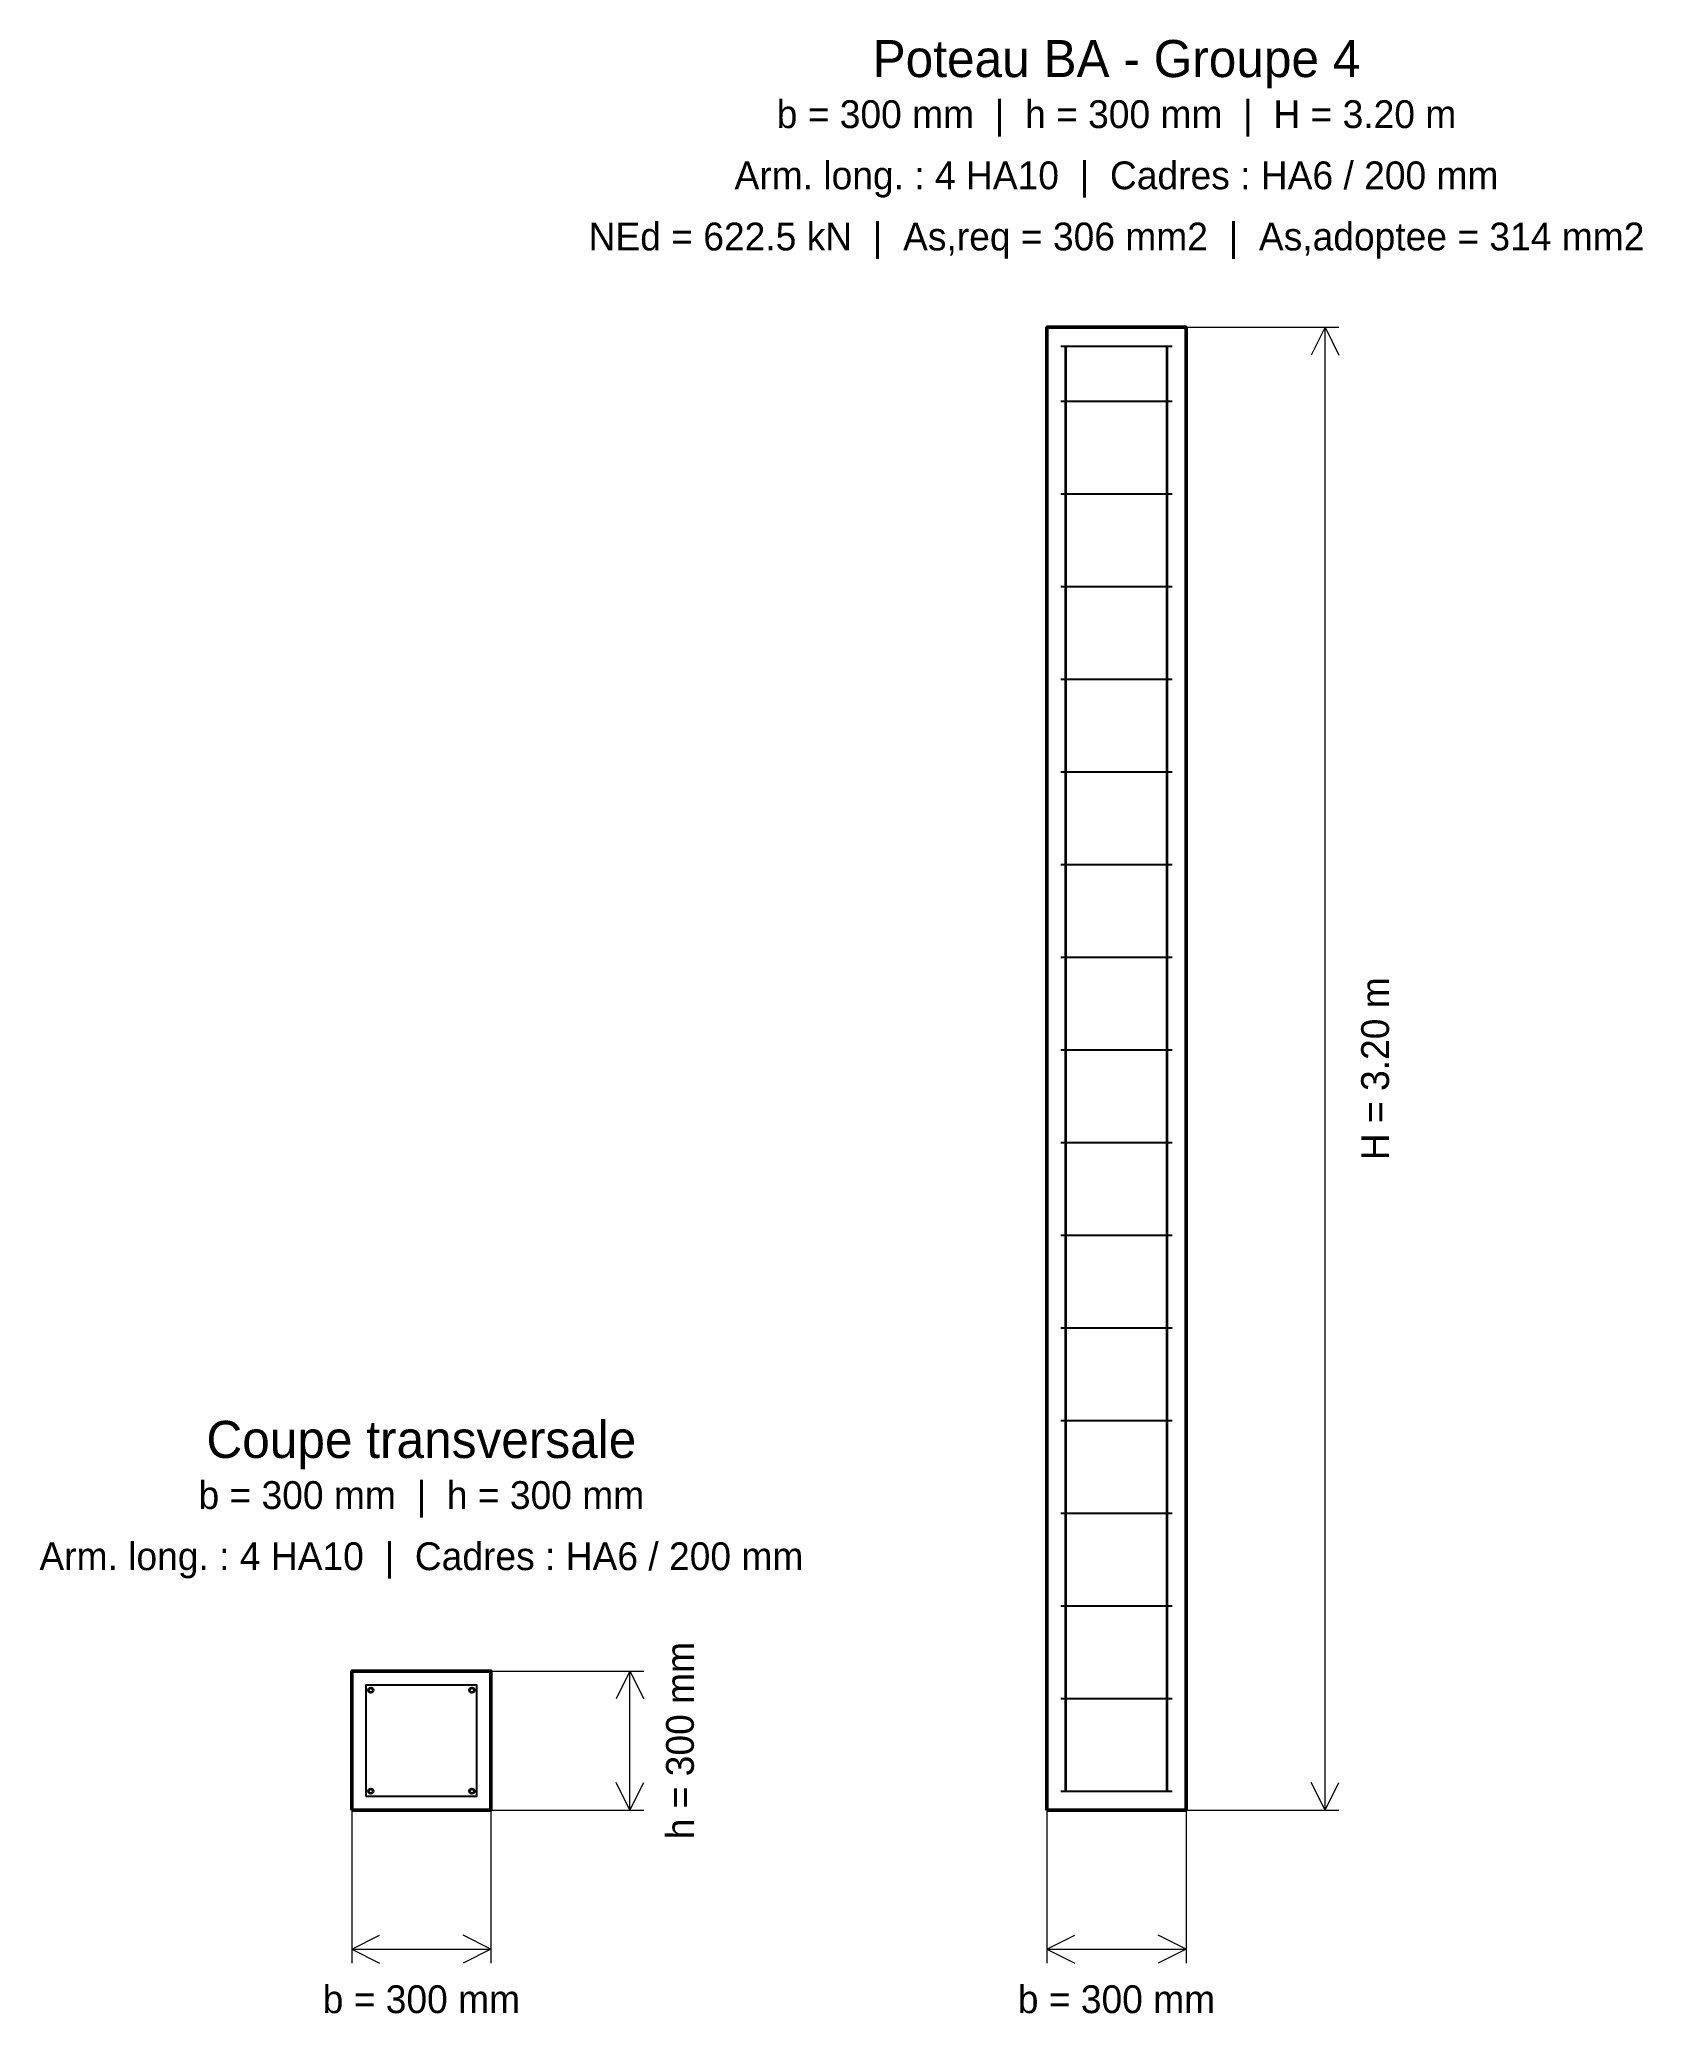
# Model space of a CAD drawing. Header units: millimetres. Extents: x -674 to 2785, y -439 to 3821.
import ezdxf
from ezdxf.enums import TextEntityAlignment as Align

# ---------------------------------------------------------------- set-up
doc = ezdxf.new("R2010")
doc.units = ezdxf.units.MM
for name, color, linetype, lineweight in [('ACIER_LONG', 1, 'Continuous', 35), ('BETON', 7, 'Continuous', 50), ('COTATIONS', 2, 'Continuous', 18), ('ETRIERS', 3, 'Continuous', 25), ('TEXTES', 4, 'Continuous', 18)]:
    doc.layers.add(name, color=color, linetype=linetype, lineweight=lineweight)

msp = doc.modelspace()

# ---------------------------------------------------------------- linework, layer by layer
at = {"layer": 'ACIER_LONG'}
for p, q in [((1541, 41), (1541, 3159)), ((1759, 41), (1759, 3159))]:
    msp.add_line(p, q, dxfattribs=at)
for centre in [(41, 259), (259, 259), (41, 41), (259, 41)]:
    msp.add_circle(centre, 5, dxfattribs=at)
at = {"layer": 'BETON'}
for points in [[(1500, 0), (1800, 0), (1800, 3200), (1500, 3200)], [(0, 0), (300, 0), (300, 300), (0, 300)]]:
    msp.add_lwpolyline(points, close=True, dxfattribs=at)
at = {"layer": 'COTATIONS'}
for p, q in [((1800, 3200), (2130, 3200)), ((2100, 3200), (2070, 3140)), ((2100, 0), (2100, 3200)), ((2100, 3200), (2130, 3140)), ((300, 300), (630, 300)), ((600, 300), (570, 240)), ((600, 0), (600, 300)), ((600, 300), (630, 240)), ((600, 0), (570, 60)), ((600, 0), (630, 60)), ((2100, 0), (2070, 60)), ((2100, 0), (2130, 60)), ((0, 0), (0, -330)), ((300, 0), (300, -330)), ((300, 0), (630, 0)), ((1500, 0), (1500, -330)), ((1800, 0), (2130, 0)), ((1800, 0), (1800, -330)), ((0, -300), (60, -270)), ((300, -300), (240, -270)), ((1500, -300), (1560, -270)), ((1800, -300), (1740, -270)), ((0, -300), (300, -300)), ((0, -300), (60, -330)), ((300, -300), (240, -330)), ((1500, -300), (1800, -300)), ((1500, -300), (1560, -330)), ((1800, -300), (1740, -330))]:
    msp.add_line(p, q, dxfattribs=at)
at = {"layer": 'ETRIERS'}
for p, q in [((1530, 3159), (1770, 3159)), ((1530, 3041), (1770, 3041)), ((1530, 2841), (1770, 2841)), ((1530, 2641), (1770, 2641)), ((1530, 2441), (1770, 2441)), ((1530, 2241), (1770, 2241)), ((1530, 2041), (1770, 2041)), ((1530, 1841), (1770, 1841)), ((1530, 1641), (1770, 1641)), ((1530, 1441), (1770, 1441)), ((1530, 1241), (1770, 1241)), ((1530, 1041), (1770, 1041)), ((1530, 841), (1770, 841)), ((1530, 641), (1770, 641)), ((1530, 441), (1770, 441)), ((1530, 241), (1770, 241)), ((1530, 41), (1770, 41))]:
    msp.add_line(p, q, dxfattribs=at)
msp.add_lwpolyline([(30, 30), (270, 30), (270, 270), (30, 270)], close=True, dxfattribs=at)

# ---------------------------------------------------------------- texts
at = {"layer": 'COTATIONS'}
for s, p in [('H = 3.20 m', (2208, 1600)), ('h = 300 mm', (708, 150))]:
    msp.add_text(s, height=60, rotation=90, dxfattribs=at).set_placement(p, align=Align.MIDDLE_CENTER)
for p in [(150, -408), (1650, -408)]:
    msp.add_text('b = 300 mm', height=60, dxfattribs=at).set_placement(p, align=Align.MIDDLE_CENTER)
at = {"layer": 'TEXTES'}
for s, height, p in [('Poteau BA - Groupe 4', 80, (1650, 3780)), ('b = 300 mm  |  h = 300 mm  |  H = 3.20 m', 60, (1650, 3660)), ('Arm. long. : 4 HA10  |  Cadres : HA6 / 200 mm', 60, (1650, 3528)), ('NEd = 622.5 kN  |  As,req = 306 mm2  |  As,adoptee = 314 mm2', 60, (1650, 3396)), ('Coupe transversale', 80, (150, 800)), ('b = 300 mm  |  h = 300 mm', 60, (150, 680)), ('Arm. long. : 4 HA10  |  Cadres : HA6 / 200 mm', 60, (150, 548))]:
    msp.add_text(s, height=height, dxfattribs=at).set_placement(p, align=Align.MIDDLE_CENTER)

doc.saveas('drawing.dxf')
